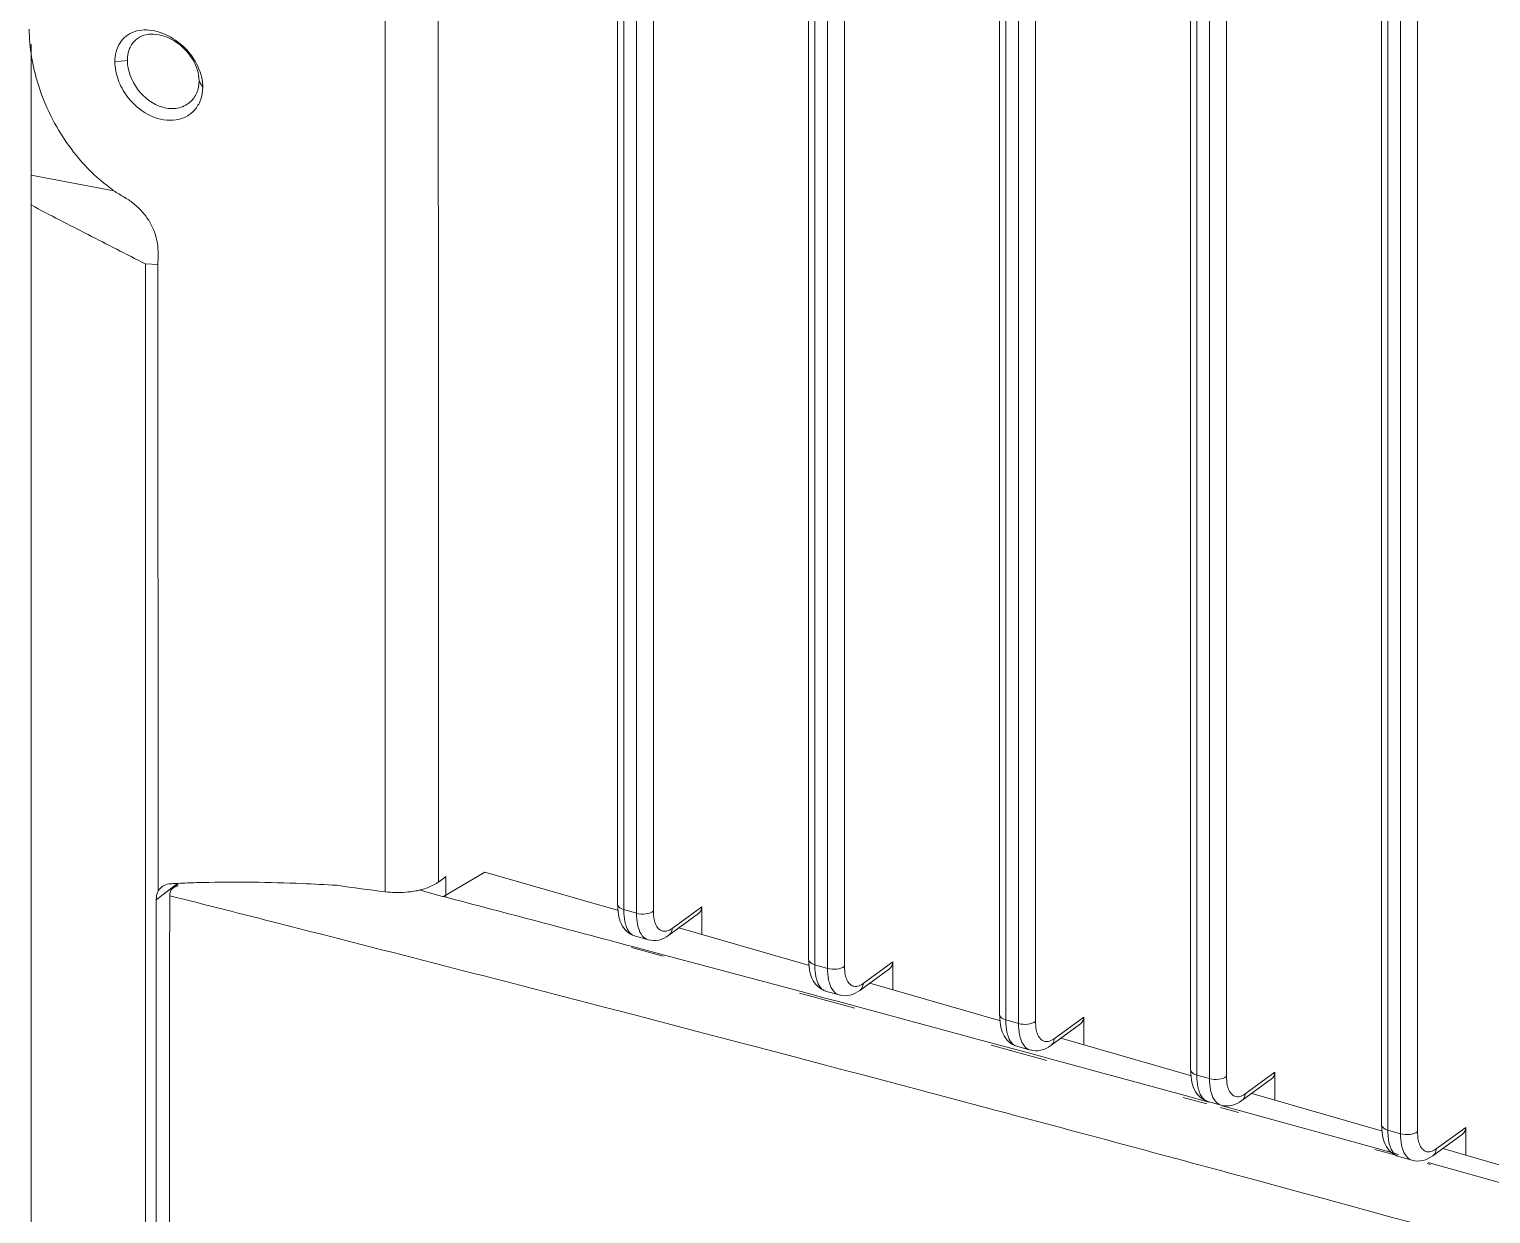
# Model space of a CAD drawing. Header units: millimetres. Extents: x 0 to 3564, y 0 to 2520.
# Drawn here: x 2375.2 to 2433.5, y 1872.6 to 1919.8 of the extents above; entities that cross this region are included whole.
import ezdxf

# ---------------------------------------------------------------- set-up
doc = ezdxf.new("R2010")
doc.units = ezdxf.units.MM
doc.layers.get('0').update_dxf_attribs({"lineweight": 13})

msp = doc.modelspace()

# ---------------------------------------------------------------- linework, layer by layer
for p, q in [((2391.534, 1916.679), (2391.534, 2011.076)), ((2389.42, 1885.408), (2389.42, 2010.636)), ((2398.691, 1884.915), (2398.691, 1968.219)), ((2398.941, 1968.003), (2398.941, 1884.698)), ((2399.446, 1884.552), (2399.446, 1967.857)), ((2400.122, 1967.943), (2400.122, 1884.638)), ((2406.312, 1882.715), (2406.312, 1966.019)), ((2406.562, 1965.803), (2406.562, 1882.498)), ((2407.067, 1882.352), (2407.067, 1965.657)), ((2407.743, 1965.743), (2407.743, 1882.438)), ((2413.933, 1880.515), (2413.933, 1963.819)), ((2414.183, 1963.603), (2414.183, 1880.298)), ((2415.364, 1963.543), (2415.364, 1880.238)), ((2414.688, 1880.152), (2414.688, 1963.457)), ((2421.554, 1878.315), (2421.554, 1961.619)), ((2421.804, 1961.403), (2421.804, 1878.098)), ((2422.309, 1877.952), (2422.309, 1961.257)), ((2422.985, 1961.343), (2422.985, 1878.038)), ((2429.175, 1876.115), (2429.175, 1959.419)), ((2429.425, 1959.203), (2429.425, 1875.898)), ((2429.93, 1875.752), (2429.93, 1959.057)), ((2430.606, 1959.143), (2430.606, 1875.838)), ((2375.291, 1917.843), (2375.291, 1919.238)), ((2379.131, 1918.585), (2378.634, 1918.527)), ((2375.291, 1914.006), (2375.291, 1917.843)), ((2381.989, 1917.76), (2382.137, 1917.516)), ((2391.538, 1908.888), (2391.534, 1916.679)), ((2375.291, 1912.816), (2375.291, 1914.006)), ((2375.291, 1914.006), (2378.593, 1913.382)), ((2375.291, 1841.801), (2375.291, 1912.816)), ((2379.847, 1839.447), (2379.847, 1910.461)), ((2379.847, 1910.461), (2380.351, 1910.434)), ((2380.351, 1910.434), (2380.353, 1885.432)), ((2391.542, 1885.798), (2391.538, 1908.888)), ((2391.551, 1885.805), (2391.74, 1885.945)), ((2391.749, 1885.217), (2393.395, 1886.198)), ((2391.835, 1885.213), (2391.835, 1886.016)), ((2398.723, 1884.661), (2393.395, 1886.198)), ((2381.136, 1885.737), (2380.28, 1885.088)), ((2380.97, 1885.573), (2380.948, 1885.554)), ((2381.161, 1885.738), (2380.983, 1885.584)), ((2390.775, 1885.492), (2391.744, 1885.213)), ((2380.289, 1885.215), (2380.28, 1885.088)), ((2380.28, 1885.088), (2380.28, 1864.372)), ((2402.045, 1884.808), (2400.865, 1883.947)), ((2402.045, 1884.808), (2402.045, 1883.701)), ((2398.941, 1884.698), (2399.446, 1884.552)), ((2400.733, 1883.674), (2401.921, 1884.54)), ((2399.371, 1883.647), (2399.906, 1883.493)), ((2406.344, 1882.461), (2401.132, 1883.965)), ((2400.506, 1882.839), (2399.246, 1883.181)), ((2399.828, 1883.079), (2399.29, 1883.222)), ((2400.556, 1882.885), (2399.828, 1883.079)), ((2406.014, 1881.427), (2400.556, 1882.885)), ((2406.562, 1882.498), (2407.067, 1882.352)), ((2409.667, 1882.608), (2408.486, 1881.747)), ((2409.667, 1881.501), (2409.667, 1882.608)), ((2408.354, 1881.474), (2409.542, 1882.34)), ((2408.161, 1880.76), (2405.944, 1881.362)), ((2406.97, 1881.17), (2406.014, 1881.427)), ((2406.992, 1881.447), (2407.527, 1881.293)), ((2413.965, 1880.261), (2408.753, 1881.765)), ((2398.26, 1880.779), (2398.629, 1880.683)), ((2398.629, 1880.683), (2399.31, 1880.506)), ((2407.509, 1881.025), (2406.97, 1881.17)), ((2408.235, 1880.83), (2407.509, 1881.025)), ((2413.681, 1879.36), (2408.235, 1880.83)), ((2399.31, 1880.506), (2399.708, 1880.402)), ((2399.708, 1880.402), (2400.362, 1880.232)), ((2400.362, 1880.232), (2401.116, 1880.035)), ((2414.183, 1880.298), (2414.688, 1880.152)), ((2415.975, 1879.274), (2417.163, 1880.14)), ((2417.288, 1880.408), (2416.107, 1879.547)), ((2417.288, 1879.301), (2417.288, 1880.408)), ((2401.116, 1880.035), (2401.615, 1879.905)), ((2401.615, 1879.905), (2402.421, 1879.694)), ((2402.421, 1879.694), (2402.784, 1879.599)), ((2402.784, 1879.599), (2403.249, 1879.477)), ((2421.586, 1878.061), (2416.374, 1879.565)), ((2403.249, 1879.477), (2403.596, 1879.386)), ((2403.596, 1879.386), (2404.175, 1879.234)), ((2404.175, 1879.234), (2404.882, 1879.048)), ((2404.882, 1879.048), (2404.939, 1879.033)), ((2404.939, 1879.033), (2405.349, 1878.926)), ((2415.815, 1878.682), (2413.599, 1879.284)), ((2414.635, 1879.101), (2413.681, 1879.36)), ((2414.613, 1879.247), (2415.148, 1879.093)), ((2415.173, 1878.955), (2414.635, 1879.101)), ((2415.897, 1878.758), (2415.173, 1878.955)), ((2405.349, 1878.926), (2406.981, 1878.496)), ((2406.981, 1878.496), (2407.784, 1878.284)), ((2421.33, 1877.276), (2415.897, 1878.758)), ((2407.784, 1878.284), (2408.419, 1878.116)), ((2408.419, 1878.116), (2410.118, 1877.666)), ((2421.804, 1878.098), (2422.309, 1877.952)), ((2423.596, 1877.074), (2424.784, 1877.94)), ((2424.909, 1878.208), (2423.728, 1877.347)), ((2424.909, 1877.101), (2424.909, 1878.208)), ((2410.118, 1877.666), (2410.923, 1877.453)), ((2410.923, 1877.453), (2411.002, 1877.432)), ((2411.002, 1877.432), (2411.115, 1877.402)), ((2411.115, 1877.402), (2411.262, 1877.363)), ((2411.262, 1877.363), (2412.122, 1877.134)), ((2422.207, 1876.947), (2421.253, 1877.206)), ((2422.282, 1877.015), (2421.33, 1877.276)), ((2429.207, 1875.861), (2423.995, 1877.365)), ((2412.122, 1877.134), (2413.061, 1876.884)), ((2413.061, 1876.884), (2413.706, 1876.712)), ((2413.706, 1876.712), (2414.238, 1876.57)), ((2422.234, 1877.047), (2422.769, 1876.893)), ((2423.469, 1876.604), (2422.744, 1876.801)), ((2423.541, 1876.67), (2422.818, 1876.868)), ((2428.961, 1875.176), (2423.541, 1876.67)), ((2429.425, 1875.898), (2429.93, 1875.752)), ((2431.217, 1874.874), (2432.405, 1875.74)), ((2432.53, 1876.008), (2431.349, 1875.147)), ((2432.53, 1874.901), (2432.53, 1876.008)), ((2429.799, 1874.885), (2428.907, 1875.127)), ((2429.849, 1874.931), (2428.961, 1875.176)), ((2429.855, 1874.847), (2430.39, 1874.693)), ((2436.828, 1873.661), (2431.616, 1875.165)), ((2431.123, 1874.526), (2430.992, 1874.561)), ((2431.167, 1874.565), (2431.037, 1874.601)), ((2436.573, 1873.06), (2431.167, 1874.565))]:
    msp.add_line(p, q)
for centre, radius, start, end in [((2381.252, 1919.819), 6.038, 179.90497, 183.13413), ((2381.757, 1919.844), 6.544, 183.11778, 185.17977), ((2409.785, 1861.719), 30.208, 126.4544, 126.68009), ((2380.857, 1885.139), 0.585, 116.10262, 127.1115), ((2383.095, 1844.914), 40.876, 93.02249, 93.13773), ((2383.136, 1844.137), 41.654, 92.72931, 93.02193), ((2381.192, 1885.272), 0.373, 124.13276, 130.83963), ((2389.91, 1889.552), 4.172, 263.26367, 274.48496), ((2390.124, 1888.281), 2.881, 282.95133, 287.4383), ((1601.53, -1117.936), 3105.378, 75.114024, 75.257945)]:
    msp.add_arc(centre, radius, start, end)
for centre, major_axis, ratio, start_param, end_param in [((2396.166, 1899.946), (31.625, -0.617), 0.47367, 4.443851, 4.506689), ((2401.612, 1884.934), (-0.327, 0.379), 0.749092, -3.202828, -2.426395), ((2409.233, 1882.734), (-0.327, 0.379), 0.749092, -3.202828, -2.426395), ((2416.854, 1880.534), (-0.327, 0.379), 0.749092, -3.202828, -2.426395), ((2424.475, 1878.334), (-0.327, 0.379), 0.749092, -3.202828, -2.426395), ((2432.096, 1876.134), (-0.327, 0.379), 0.749092, -3.202828, -2.426395)]:
    msp.add_ellipse(centre, major_axis=major_axis, ratio=ratio, start_param=start_param, end_param=end_param)
for points, knots in [([(2381.055, 1919.386), (2380.801, 1919.563), (2380.267, 1919.817), (2379.531, 1919.817), (2379.072, 1919.573), (2378.727, 1919.192), (2378.631, 1918.79), (2378.634, 1918.527)], [0, 0, 0, 0, 0.285962, 0.532642, 0.645488, 0.757563, 1, 1, 1, 1]), ([(2375.507, 1917.843), (2375.474, 1917.961), (2375.353, 1918.425), (2375.272, 1918.899), (2375.24, 1919.254)], [0, 0, 0, 0, 0.256154, 1, 1, 1, 1]), ([(2379.131, 1918.585), (2379.133, 1918.745), (2379.179, 1919.053), (2379.357, 1919.314), (2379.466, 1919.408)], [0, 0, 0, 0, 0.525313, 1, 1, 1, 1]), ([(2379.466, 1919.408), (2379.558, 1919.488), (2379.788, 1919.613), (2380.192, 1919.654), (2380.623, 1919.564), (2381.195, 1919.282), (2381.77, 1918.703), (2381.993, 1918.067), (2381.989, 1917.76)], [0, 0, 0, 0, 0.102149, 0.212245, 0.334246, 0.466924, 0.742865, 1, 1, 1, 1]), ([(2382.01, 1918.184), (2381.965, 1918.303), (2381.743, 1918.77), (2381.375, 1919.164), (2381.055, 1919.386)], [0, 0, 0, 0, 0.246044, 1, 1, 1, 1]), ([(2380.542, 1916.712), (2380.145, 1916.823), (2379.442, 1917.359), (2379.137, 1918.178), (2379.131, 1918.585)], [0, 0, 0, 0, 0.502894, 1, 1, 1, 1]), ([(2378.634, 1918.527), (2378.628, 1918.289), (2378.736, 1917.793), (2379.206, 1916.916), (2379.853, 1916.413), (2380.328, 1916.269)], [0, 0, 0, 0, 0.240209, 0.498829, 1, 1, 1, 1]), ([(2382.137, 1917.516), (2382.138, 1917.571), (2382.13, 1917.798), (2382.072, 1918.022), (2382.01, 1918.184)], [0, 0, 0, 0, 0.239773, 1, 1, 1, 1]), ([(2378.593, 1913.383), (2377.846, 1913.909), (2376.552, 1915.269), (2375.759, 1916.959), (2375.507, 1917.843)], [0, 0, 0, 0, 0.498473, 1, 1, 1, 1]), ([(2381.989, 1917.76), (2381.991, 1917.599), (2381.932, 1917.279), (2381.742, 1917.014), (2381.627, 1916.914)], [0, 0, 0, 0, 0.514884, 1, 1, 1, 1]), ([(2382.003, 1916.895), (2382.025, 1916.941), (2382.106, 1917.139), (2382.139, 1917.355), (2382.137, 1917.516)], [0, 0, 0, 0, 0.243215, 1, 1, 1, 1]), ([(2380.328, 1916.269), (2380.647, 1916.172), (2381.182, 1916.156), (2381.746, 1916.496), (2381.935, 1916.755), (2382.003, 1916.895)], [0, 0, 0, 0, 0.51726, 0.758341, 1, 1, 1, 1]), ([(2381.627, 1916.914), (2381.489, 1916.795), (2381.125, 1916.627), (2380.732, 1916.659), (2380.542, 1916.712)], [0, 0, 0, 0, 0.47897, 1, 1, 1, 1]), ([(2380.351, 1910.434), (2380.35, 1910.716), (2380.39, 1911.313), (2380.114, 1912.043), (2379.734, 1912.552), (2379.386, 1912.887), (2378.988, 1913.141), (2378.718, 1913.294), (2378.593, 1913.383)], [0, 0, 0, 0, 0.230933, 0.482632, 0.615456, 0.747433, 0.874562, 1, 1, 1, 1]), ([(2379.846, 1910.461), (2379.086, 1910.854), (2377.567, 1911.639), (2376.039, 1912.404), (2375.291, 1912.816)], [0, 0, 0, 0, 0.500856, 1, 1, 1, 1]), ([(2380.353, 1885.432), (2380.345, 1885.416), (2380.314, 1885.347), (2380.296, 1885.273), (2380.289, 1885.215)], [0, 0, 0, 0, 0.23531, 1, 1, 1, 1]), ([(2380.822, 1885.263), (2380.82, 1885.318), (2380.84, 1885.429), (2380.907, 1885.519), (2380.948, 1885.554)], [0, 0, 0, 0, 0.504093, 1, 1, 1, 1]), ([(2380.983, 1885.58), (2381.022, 1885.607), (2381.082, 1885.633), (2381.145, 1885.644), (2381.161, 1885.645)], [0, 0, 0, 0, 0.747114, 1, 1, 1, 1]), ([(2382.144, 1885.78), (2382.06, 1885.778), (2381.73, 1885.769), (2381.399, 1885.756), (2381.152, 1885.744)], [0, 0, 0, 0, 0.252696, 1, 1, 1, 1]), ([(2387.494, 1885.667), (2387.032, 1885.694), (2385.25, 1885.786), (2383.464, 1885.814), (2382.144, 1885.78)], [0, 0, 0, 0, 0.259497, 1, 1, 1, 1]), ([(2390.77, 1885.473), (2390.728, 1885.463), (2390.551, 1885.426), (2390.373, 1885.403), (2390.237, 1885.392)], [0, 0, 0, 0, 0.242206, 1, 1, 1, 1]), ([(2391.551, 1885.805), (2391.513, 1885.777), (2391.338, 1885.662), (2391.142, 1885.581), (2390.988, 1885.532)], [0, 0, 0, 0, 0.22464, 1, 1, 1, 1]), ([(2380.821, 1885.264), (2380.816, 1883.525), (2380.803, 1876.582), (2380.807, 1869.639), (2380.821, 1864.435)], [0, 0, 0, 0, 0.250431, 1, 1, 1, 1]), ([(2380.821, 1885.252), (2382.277, 1884.884), (2388.094, 1883.407), (2393.906, 1881.912), (2398.26, 1880.779)], [0, 0, 0, 0, 0.250266, 1, 1, 1, 1]), ([(2398.941, 1884.698), (2398.905, 1884.708), (2398.803, 1884.745), (2398.69, 1884.838), (2398.691, 1884.915)], [0, 0, 0, 0, 0.324621, 1, 1, 1, 1]), ([(2398.691, 1884.915), (2398.691, 1884.777), (2398.71, 1884.512), (2398.813, 1884.134), (2399.028, 1883.816), (2399.252, 1883.68), (2399.373, 1883.647)], [0, 0, 0, 0, 0.267561, 0.515091, 0.75462, 1, 1, 1, 1]), ([(2398.941, 1884.698), (2398.941, 1884.645), (2398.946, 1884.451), (2398.972, 1884.255), (2399.009, 1884.119)], [0, 0, 0, 0, 0.27309, 1, 1, 1, 1]), ([(2400.122, 1884.638), (2400.039, 1884.57), (2399.801, 1884.505), (2399.566, 1884.518), (2399.446, 1884.552)], [0, 0, 0, 0, 0.463542, 1, 1, 1, 1]), ([(2399.52, 1883.971), (2399.507, 1884.014), (2399.461, 1884.204), (2399.446, 1884.401), (2399.446, 1884.552)], [0, 0, 0, 0, 0.226827, 1, 1, 1, 1]), ([(2400.179, 1884.2), (2400.169, 1884.232), (2400.133, 1884.375), (2400.122, 1884.524), (2400.122, 1884.638)], [0, 0, 0, 0, 0.226813, 1, 1, 1, 1]), ([(2400.865, 1883.947), (2400.8, 1883.9), (2400.669, 1883.825), (2400.353, 1883.829), (2400.222, 1884.058), (2400.179, 1884.2)], [0, 0, 0, 0, 0.274351, 0.497881, 1, 1, 1, 1]), ([(2399.009, 1884.119), (2399.02, 1884.08), (2399.064, 1883.946), (2399.134, 1883.817), (2399.206, 1883.747)], [0, 0, 0, 0, 0.28664, 1, 1, 1, 1]), ([(2399.206, 1883.747), (2399.218, 1883.735), (2399.266, 1883.692), (2399.325, 1883.66), (2399.371, 1883.647)], [0, 0, 0, 0, 0.26302, 1, 1, 1, 1]), ([(2399.906, 1883.493), (2399.817, 1883.519), (2399.637, 1883.657), (2399.553, 1883.858), (2399.52, 1883.971)], [0, 0, 0, 0, 0.440607, 1, 1, 1, 1]), ([(2400.733, 1883.674), (2400.616, 1883.589), (2400.353, 1883.447), (2400.048, 1883.456), (2399.909, 1883.496)], [0, 0, 0, 0, 0.501272, 1, 1, 1, 1]), ([(2400.865, 1883.947), (2400.864, 1883.92), (2400.852, 1883.817), (2400.794, 1883.718), (2400.733, 1883.674)], [0, 0, 0, 0, 0.269321, 1, 1, 1, 1]), ([(2406.562, 1882.498), (2406.526, 1882.508), (2406.424, 1882.545), (2406.311, 1882.638), (2406.312, 1882.715)], [0, 0, 0, 0, 0.324621, 1, 1, 1, 1]), ([(2406.312, 1882.715), (2406.312, 1882.577), (2406.331, 1882.312), (2406.434, 1881.934), (2406.649, 1881.616), (2406.873, 1881.48), (2406.994, 1881.447)], [0, 0, 0, 0, 0.267561, 0.515091, 0.75462, 1, 1, 1, 1]), ([(2406.562, 1882.498), (2406.562, 1882.445), (2406.567, 1882.251), (2406.593, 1882.055), (2406.63, 1881.919)], [0, 0, 0, 0, 0.27309, 1, 1, 1, 1]), ([(2407.743, 1882.438), (2407.66, 1882.37), (2407.422, 1882.305), (2407.187, 1882.318), (2407.067, 1882.352)], [0, 0, 0, 0, 0.463542, 1, 1, 1, 1]), ([(2407.8, 1882), (2407.79, 1882.032), (2407.755, 1882.175), (2407.743, 1882.324), (2407.743, 1882.438)], [0, 0, 0, 0, 0.226813, 1, 1, 1, 1]), ([(2406.63, 1881.919), (2406.641, 1881.88), (2406.685, 1881.746), (2406.755, 1881.617), (2406.827, 1881.547)], [0, 0, 0, 0, 0.28664, 1, 1, 1, 1]), ([(2407.141, 1881.771), (2407.128, 1881.814), (2407.082, 1882.004), (2407.067, 1882.201), (2407.067, 1882.352)], [0, 0, 0, 0, 0.226827, 1, 1, 1, 1]), ([(2408.486, 1881.747), (2408.421, 1881.7), (2408.29, 1881.625), (2407.974, 1881.629), (2407.843, 1881.858), (2407.8, 1882)], [0, 0, 0, 0, 0.274351, 0.497881, 1, 1, 1, 1]), ([(2406.827, 1881.547), (2406.839, 1881.535), (2406.887, 1881.492), (2406.946, 1881.46), (2406.992, 1881.447)], [0, 0, 0, 0, 0.26302, 1, 1, 1, 1]), ([(2407.527, 1881.293), (2407.438, 1881.319), (2407.258, 1881.457), (2407.174, 1881.658), (2407.141, 1881.771)], [0, 0, 0, 0, 0.440607, 1, 1, 1, 1]), ([(2408.354, 1881.474), (2408.237, 1881.389), (2407.974, 1881.247), (2407.669, 1881.256), (2407.53, 1881.296)], [0, 0, 0, 0, 0.501272, 1, 1, 1, 1]), ([(2408.486, 1881.747), (2408.485, 1881.72), (2408.473, 1881.617), (2408.415, 1881.518), (2408.354, 1881.474)], [0, 0, 0, 0, 0.269321, 1, 1, 1, 1]), ([(2414.183, 1880.298), (2414.147, 1880.308), (2414.045, 1880.345), (2413.932, 1880.438), (2413.933, 1880.515)], [0, 0, 0, 0, 0.324621, 1, 1, 1, 1]), ([(2413.933, 1880.515), (2413.933, 1880.377), (2413.952, 1880.112), (2414.055, 1879.734), (2414.27, 1879.416), (2414.494, 1879.28), (2414.615, 1879.247)], [0, 0, 0, 0, 0.267561, 0.515091, 0.75462, 1, 1, 1, 1]), ([(2414.183, 1880.298), (2414.183, 1880.245), (2414.188, 1880.051), (2414.214, 1879.855), (2414.251, 1879.719)], [0, 0, 0, 0, 0.27309, 1, 1, 1, 1]), ([(2415.364, 1880.238), (2415.281, 1880.17), (2415.043, 1880.105), (2414.808, 1880.118), (2414.688, 1880.152)], [0, 0, 0, 0, 0.463542, 1, 1, 1, 1]), ([(2414.762, 1879.571), (2414.749, 1879.614), (2414.703, 1879.804), (2414.688, 1880.001), (2414.688, 1880.152)], [0, 0, 0, 0, 0.226827, 1, 1, 1, 1]), ([(2415.421, 1879.8), (2415.411, 1879.832), (2415.376, 1879.975), (2415.364, 1880.124), (2415.364, 1880.238)], [0, 0, 0, 0, 0.226813, 1, 1, 1, 1]), ([(2414.251, 1879.719), (2414.262, 1879.68), (2414.306, 1879.546), (2414.376, 1879.417), (2414.448, 1879.347)], [0, 0, 0, 0, 0.28664, 1, 1, 1, 1]), ([(2415.148, 1879.093), (2415.059, 1879.119), (2414.879, 1879.257), (2414.795, 1879.458), (2414.762, 1879.571)], [0, 0, 0, 0, 0.440607, 1, 1, 1, 1]), ([(2416.107, 1879.547), (2416.042, 1879.5), (2415.911, 1879.425), (2415.595, 1879.429), (2415.464, 1879.658), (2415.421, 1879.8)], [0, 0, 0, 0, 0.274351, 0.497881, 1, 1, 1, 1]), ([(2416.107, 1879.547), (2416.106, 1879.52), (2416.094, 1879.417), (2416.036, 1879.318), (2415.975, 1879.274)], [0, 0, 0, 0, 0.269321, 1, 1, 1, 1]), ([(2414.448, 1879.347), (2414.46, 1879.335), (2414.508, 1879.292), (2414.567, 1879.26), (2414.613, 1879.247)], [0, 0, 0, 0, 0.26302, 1, 1, 1, 1]), ([(2415.975, 1879.274), (2415.858, 1879.189), (2415.595, 1879.047), (2415.29, 1879.056), (2415.151, 1879.096)], [0, 0, 0, 0, 0.501272, 1, 1, 1, 1]), ([(2421.804, 1878.098), (2421.768, 1878.108), (2421.666, 1878.145), (2421.553, 1878.238), (2421.554, 1878.315)], [0, 0, 0, 0, 0.324621, 1, 1, 1, 1]), ([(2421.554, 1878.315), (2421.554, 1878.177), (2421.573, 1877.912), (2421.676, 1877.534), (2421.891, 1877.216), (2422.115, 1877.08), (2422.236, 1877.047)], [0, 0, 0, 0, 0.267561, 0.515091, 0.75462, 1, 1, 1, 1]), ([(2421.804, 1878.098), (2421.804, 1878.045), (2421.809, 1877.851), (2421.835, 1877.655), (2421.873, 1877.519)], [0, 0, 0, 0, 0.27309, 1, 1, 1, 1]), ([(2422.985, 1878.038), (2422.902, 1877.97), (2422.664, 1877.905), (2422.429, 1877.918), (2422.309, 1877.952)], [0, 0, 0, 0, 0.463542, 1, 1, 1, 1]), ([(2422.383, 1877.371), (2422.37, 1877.414), (2422.324, 1877.604), (2422.309, 1877.801), (2422.309, 1877.952)], [0, 0, 0, 0, 0.226827, 1, 1, 1, 1]), ([(2423.042, 1877.6), (2423.032, 1877.632), (2422.997, 1877.775), (2422.985, 1877.924), (2422.985, 1878.038)], [0, 0, 0, 0, 0.226813, 1, 1, 1, 1]), ([(2421.873, 1877.519), (2421.883, 1877.48), (2421.927, 1877.346), (2421.997, 1877.217), (2422.069, 1877.147)], [0, 0, 0, 0, 0.28664, 1, 1, 1, 1]), ([(2422.769, 1876.893), (2422.68, 1876.919), (2422.5, 1877.057), (2422.416, 1877.258), (2422.383, 1877.371)], [0, 0, 0, 0, 0.440607, 1, 1, 1, 1]), ([(2423.728, 1877.347), (2423.663, 1877.3), (2423.532, 1877.225), (2423.216, 1877.229), (2423.085, 1877.458), (2423.042, 1877.6)], [0, 0, 0, 0, 0.274351, 0.497881, 1, 1, 1, 1]), ([(2423.728, 1877.347), (2423.727, 1877.32), (2423.715, 1877.217), (2423.657, 1877.118), (2423.596, 1877.074)], [0, 0, 0, 0, 0.269321, 1, 1, 1, 1]), ([(2422.069, 1877.147), (2422.081, 1877.135), (2422.129, 1877.092), (2422.188, 1877.06), (2422.234, 1877.047)], [0, 0, 0, 0, 0.26302, 1, 1, 1, 1]), ([(2423.596, 1877.074), (2423.479, 1876.989), (2423.216, 1876.847), (2422.911, 1876.856), (2422.772, 1876.896)], [0, 0, 0, 0, 0.501272, 1, 1, 1, 1]), ([(2414.238, 1876.57), (2417.502, 1875.699), (2430.515, 1872.198), (2443.498, 1868.587), (2453.208, 1865.818)], [0, 0, 0, 0, 0.250705, 1, 1, 1, 1]), ([(2429.175, 1876.115), (2429.175, 1875.977), (2429.194, 1875.712), (2429.297, 1875.334), (2429.512, 1875.016), (2429.736, 1874.88), (2429.857, 1874.847)], [0, 0, 0, 0, 0.267561, 0.515091, 0.75462, 1, 1, 1, 1]), ([(2429.425, 1875.898), (2429.389, 1875.908), (2429.287, 1875.945), (2429.175, 1876.038), (2429.175, 1876.115)], [0, 0, 0, 0, 0.324621, 1, 1, 1, 1]), ([(2429.425, 1875.898), (2429.425, 1875.845), (2429.43, 1875.651), (2429.456, 1875.455), (2429.494, 1875.319)], [0, 0, 0, 0, 0.27309, 1, 1, 1, 1]), ([(2430.606, 1875.838), (2430.523, 1875.77), (2430.285, 1875.705), (2430.05, 1875.718), (2429.93, 1875.752)], [0, 0, 0, 0, 0.463542, 1, 1, 1, 1]), ([(2430.004, 1875.171), (2429.991, 1875.214), (2429.945, 1875.404), (2429.93, 1875.601), (2429.93, 1875.752)], [0, 0, 0, 0, 0.226827, 1, 1, 1, 1]), ([(2430.663, 1875.4), (2430.653, 1875.432), (2430.618, 1875.575), (2430.606, 1875.724), (2430.606, 1875.838)], [0, 0, 0, 0, 0.226813, 1, 1, 1, 1]), ([(2429.494, 1875.319), (2429.504, 1875.28), (2429.548, 1875.146), (2429.618, 1875.017), (2429.69, 1874.947)], [0, 0, 0, 0, 0.28664, 1, 1, 1, 1]), ([(2429.69, 1874.947), (2429.702, 1874.935), (2429.75, 1874.892), (2429.809, 1874.86), (2429.855, 1874.847)], [0, 0, 0, 0, 0.26302, 1, 1, 1, 1]), ([(2430.39, 1874.693), (2430.301, 1874.719), (2430.121, 1874.857), (2430.037, 1875.058), (2430.004, 1875.171)], [0, 0, 0, 0, 0.440607, 1, 1, 1, 1]), ([(2431.217, 1874.874), (2431.1, 1874.789), (2430.837, 1874.647), (2430.532, 1874.656), (2430.393, 1874.696)], [0, 0, 0, 0, 0.501272, 1, 1, 1, 1]), ([(2431.349, 1875.147), (2431.284, 1875.1), (2431.153, 1875.025), (2430.837, 1875.029), (2430.706, 1875.258), (2430.663, 1875.4)], [0, 0, 0, 0, 0.274351, 0.497881, 1, 1, 1, 1]), ([(2431.349, 1875.147), (2431.348, 1875.12), (2431.336, 1875.017), (2431.278, 1874.918), (2431.218, 1874.874)], [0, 0, 0, 0, 0.269321, 1, 1, 1, 1])]:
    msp.add_open_spline(points, degree=3, knots=knots)
for points in [[(2380.504, 1885.605), (2380.443, 1885.559), (2380.391, 1885.499), (2380.353, 1885.433)], [(2380.858, 1885.729), (2380.769, 1885.724), (2380.68, 1885.703), (2380.6, 1885.664)]]:
    msp.add_open_spline(points, degree=3)

doc.saveas('drawing.dxf')
